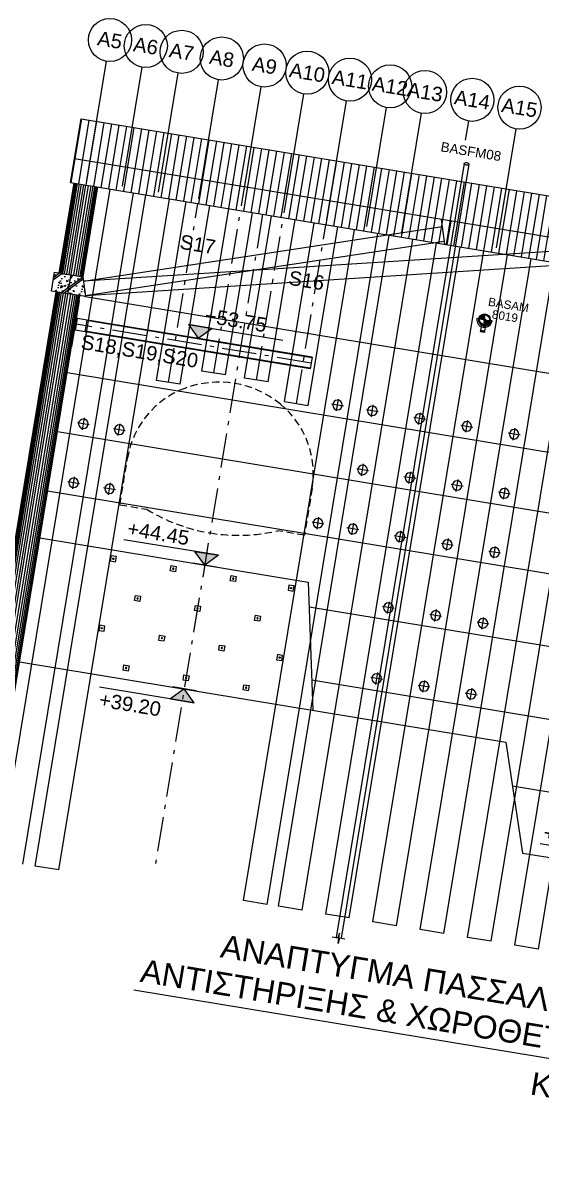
# Model space of a CAD drawing. Header units: metres. Extents: x 93017 to 94633, y 101979 to 102793.
# Drawn here: x 94043.82 to 94057.34, y 102306.93 to 102336.74 of the extents above; entities that cross this region are included whole.
import ezdxf
from ezdxf.enums import TextEntityAlignment as Align

# ---------------------------------------------------------------- set-up
doc = ezdxf.new("R2010")
doc.units = ezdxf.units.M
doc.header["$LTSCALE"] = 0.75
doc.header["$MEASUREMENT"] = 0
doc.linetypes.add('ACAD_ISO10W100', pattern=[18, 12, -3, 0, -3])
doc.linetypes.add('HIDDEN', pattern=[0.375, 0.25, -0.125])
for name, color, linetype in [('A-LEVELS', 2, 'Continuous'), ('AGYRIA_15', 1, 'Continuous'), ('ANTISTHRIJH', 1, 'HIDDEN'), ('COREBOREHOLES', 6, 'Continuous'), ('LEZANTES', 6, 'Continuous'), ('OTM Hatch 0.15', 1, 'Continuous'), ('OTM Line 0.15', 1, 'Continuous'), ('OTM Line 0.25', 2, 'Continuous'), ('OTM Line Axis 0.15', 1, 'ACAD_ISO10W100'), ('OTM Line Rock 0.50', 3, 'ROCKIN'), ('OTM Solid 253', 253, 'Continuous'), ('OTM Text 0.25', 2, 'Continuous'), ('OTM Text 0.35', 3, 'Continuous'), ('OTM Title + Pinakida', 7, 'Continuous')]:
    doc.layers.add(name, color=color, linetype=linetype)
doc.styles.add('ARIAL', font='ARIAL.TTF')
doc.styles.add('Arial Greek', font='ARIAL.TTF')
doc.styles.add('ARIAL_GREEK', font='ARIAL.TTF')
doc.styles.add('WG-SIMPL', font='ugsimpl.shx', dxfattribs={"width": 1.05})
doc.linetypes.add('ROCKIN', pattern='A,0.0001,-0.2,[131,ltypeshp.shx,S=0.2,R=180,X=0.2,Y=0],-0.2,1,-0.1,[131,ltypeshp.shx,S=0.1,R=180,X=0.1,Y=0],-0.1,0.5,-0.05,[131,ltypeshp.shx,S=0.05,R=180,X=0.05,Y=0],-0.05,0.5', length=2.700100000000001)

# ---------------------------------------------------------------- blocks, each defined once
blk = doc.blocks.new('AGKYRIO')
at = {"layer": 'OTM Line 0.25'}
for p, q in [((-0.125, 1.77635683940025e-13), (0.125, 1.77635683940025e-13)), ((1.84741111297626e-13, -0.125), (0, 0.1250000000003624))]:
    blk.add_line(p, q, dxfattribs=at)
blk.add_circle((0, 3.623767952376511e-13), 0.1, dxfattribs=at)
blk = doc.blocks.new('Level L')
at = {"layer": 'A-LEVELS'}
blk.add_hatch(color=256, dxfattribs=at).paths.add_polyline_path([(0.2499999999785985, 0.2499999999931077), (-1.531930138298776e-11, 1.533351223770296e-11), (-0.250000000018332, 0.2500000000237321)])
for p, q in [((0.2499999999804459, 0.2499999999949694), (-1.750000000050107, 0.2500000001439417)), ((0.2499999999659792, -1.530509052827256e-11), (-0.2500000000309512, 1.531930138298776e-11))]:
    blk.add_line(p, q, dxfattribs=at)
blk.add_lwpolyline([(0.2499999999785985, 0.2499999999931077), (-1.531930138298776e-11, 1.533351223770296e-11), (-0.250000000018332, 0.2500000000237321)], close=True, dxfattribs=at)
at = {"layer": 'A-LEVELS', "style": 'WG-SIMPL', "width": 1.05}
blk.add_attdef('±000.00', (-1.712995793863769, 0.3513423913802569), '', height=0.3, rotation=359.9999998220159, dxfattribs=at)
blk = doc.blocks.new('23')
at = {"layer": 'AGYRIA_15', "const_width": 0.01333249999966313}
blk.add_lwpolyline([(0, -0.00666624999985288, -1), (0, 0.00666624999985288, -1)], format="xyb", close=True, dxfattribs=at)
at = {"layer": 'AGYRIA_15'}
blk.add_circle((0, 0), 0.02666499999932626, dxfattribs=at)
at = {"layer": 'OTM Line 0.25'}
blk.add_lwpolyline([(-0.1100000000000136, -0.1100000000000136), (0.1100000000000136, -0.1100000000000136), (0.1100000000000136, 0.1099999999999852), (-0.1100000000000136, 0.1099999999999852)], close=True, dxfattribs=at)
blk = doc.blocks.new('3d')
at = {"ltscale": 0.1}
h = blk.add_hatch(color=7, dxfattribs=at)
edge = h.paths.add_edge_path()
edge.add_arc((752.8742366104054, -264.6472952884903), 0.03365353443450658, 90, 180, ccw=False)
edge.add_line((752.8742366104054, -264.6136417540558), (752.8742366104054, -264.4390088661622))
edge.add_arc((752.8742366104054, -264.6472952884903), 0.2082864223281149, 90, 180)
edge.add_line((752.6659501880773, -264.6472952884903), (752.8405830759709, -264.6472952884903))
edge = h.paths.add_edge_path()
edge.add_line((752.8742366104054, -264.8555817108183), (752.8742366104054, -264.6809488229247))
edge.add_arc((752.8742366104054, -264.6472952884902), 0.03365353443450658, 270, 360)
edge.add_line((752.9078901448399, -264.6472952884902), (753.0825230327335, -264.6472952884902))
edge.add_arc((752.8742366104054, -264.6472952884902), 0.2082864223281149, -90, 0, ccw=False)
at = {"color": 7, "ltscale": 0.1}
for p, q in [((752.615149020432, -264.6472952884903), (752.5556888302308, -264.6472952884903)), ((752.6659501880773, -264.6472952884903), (752.8405830759709, -264.6472952884903)), ((752.8742366104054, -264.6136417540558), (752.8742366104054, -264.4390088661622)), ((752.8742366104054, -264.8555817108185), (752.8742366104054, -264.6809488229248)), ((752.9078901448399, -264.6472952884903), (753.0825230327335, -264.6472952884903)), ((753.1927843905801, -264.6472952884903), (753.1333242003789, -264.6472952884903))]:
    blk.add_line(p, q, dxfattribs=at)
for points in [[(752.8405830759709, -264.6472952884903, -0.414213562373095), (752.8742366104054, -264.6136417540558), (752.8742366104054, -264.4390088661622, 0.414213562373095), (752.6659501880773, -264.6472952884903)], [(752.8742366104054, -264.8555817108183), (752.8742366104054, -264.6809488229247, 0.414213562373095), (752.9078901448399, -264.6472952884902), (753.0825230327335, -264.6472952884902, -0.414213562373095)]]:
    blk.add_lwpolyline(points, format="xyb", close=True, dxfattribs=at)
blk.add_lwpolyline([(752.9559973985835, -264.9551716626581), (752.9559973985835, -265.1173015605855), (752.7924758222274, -265.1173015605855), (752.7924758222274, -264.9551716626581)], dxfattribs=at)
blk.add_lwpolyline([(752.7924758222274, -265.1173015605855), (752.9559973985835, -265.1173015605855), (752.9559973985835, -265.1769122765825), (752.7924758222274, -265.1769122765825)], close=True, dxfattribs=at)
for radius in [0.2403348223503956, 0.2082864223281149, 0.03365353443450658]:
    blk.add_circle((752.8742366104054, -264.6472952884903), radius, dxfattribs=at)
for radius in [0.3185477801746401, 0.2590875899734328]:
    blk.add_arc((752.8742366104054, -264.6472952884903), radius, 180, 0, dxfattribs=at)

msp = doc.modelspace()

# ---------------------------------------------------------------- hatches: boundary and pattern name
at = {"layer": 'OTM Hatch 0.15', "ltscale": 0.1}
h = msp.add_hatch(dxfattribs=at)
h.set_pattern_fill('CONCRETE2', color=256, scale=0.03124999999999997, angle=-9.374071125821168, style=0)
h.set_pattern_definition([(350.6259288741787, (93698.88211382074, 102343.5378027021), (0.1017996737484752, 0.6166537330015149), [0.03124999999999998, -0.5937499999999997]), (80.62592887417891, (93698.9129465074, 102343.5327127184), (-0.6166537330015149, 0.1017996737484752), [0.03124999999999991, -0.5937499999999979]), (35.62592887417885, (93698.88211382074, 102343.5378027021), (0.1017996764569817, 0.6166537494083519), [0.04419417499999995, -0.8396893124999991]), (350.6259288741787, (93698.73813035488, 102343.6249179938), (0.1017996737484752, 0.6166537330015149), [0.03124999999999998, -0.5937499999999997]), (80.62592887417891, (93698.73813035488, 102343.6249179938), (-0.6166537330015149, 0.1017996737484752), [0.03124999999999991, -0.5937499999999979]), (125.6259288741788, (93698.76896304151, 102343.6198280102), (-0.6166537494083519, 0.1017996764569817), [0.04419417499999996, -0.8396893124999993]), (350.6259288741787, (93699.05125442054, 102343.7949369472), (0.1017996737484752, 0.6166537330015149), [0.03124999999999998, -0.5937499999999997]), (80.62592887417891, (93699.05125442054, 102343.7949369472), (-0.6166537330015149, 0.1017996737484752), [0.03124999999999991, -0.5937499999999979]), (125.6259288741788, (93699.08208710718, 102343.7898469635), (-0.6166537494083519, 0.1017996764569817), [0.04419417499999996, -0.8396893124999993]), (170.6259288741788, (93699.01024176652, 102343.7383615576), (-0.1017996737484753, -0.6166537330015149), [0.06249999999999997, -0.5624999999999998]), (260.625928874179, (93699.01024176652, 102343.7383615576), (0.6166537330015149, -0.1017996737484753), [0.06249999999999985, -0.5624999999999981]), (125.6259288741788, (93699.00006179913, 102343.6766961843), (-0.6166537494083519, 0.1017996764569817), [0.08838834687499991, -0.7954951249999993]), (170.6259288741788, (93698.60941684007, 102343.8045313455), (-0.1017996737484753, -0.6166537330015149), [0.03124999999999999, -0.5937499999999998]), (80.62592887417891, (93698.60941684007, 102343.8045313455), (-0.6166537330015149, 0.1017996737484752), [0.03124999999999991, -0.5937499999999979]), (35.62592887417885, (93698.57858415341, 102343.8096213292), (0.1017996764569817, 0.6166537494083519), [0.04419417499999995, -0.8396893124999991]), (350.6259288741787, (93698.6758794125, 102344.0152701684), (0.1017996737484752, 0.6166537330015149), [0.03124999999999998, -0.5937499999999997]), (80.62592887417891, (93698.6758794125, 102344.0152701684), (-0.6166537330015149, 0.1017996737484752), [0.03124999999999991, -0.5937499999999979]), (125.6259288741788, (93698.70671209917, 102344.0101801847), (-0.6166537494083519, 0.1017996764569817), [0.04419417499999996, -0.8396893124999993]), (170.6259288741788, (93698.90697817013, 102344.0721383425), (-0.1017996737484753, -0.6166537330015149), [0.03124999999999999, -0.5937499999999998]), (260.625928874179, (93698.90697817013, 102344.0721383425), (0.6166537330015149, -0.1017996737484753), [0.03124999999999992, -0.5937499999999981]), (125.6259288741788, (93698.90188818643, 102344.0413056559), (-0.6166537494083519, 0.1017996764569817), [0.04419417499999996, -0.8396893124999993]), (170.6259288741788, (93698.85069556505, 102343.923064893), (-0.1017996737484753, -0.6166537330015149), [0.03124999999999999, -0.5937499999999998]), (80.62592887417891, (93698.85069556505, 102343.923064893), (-0.6166537330015149, 0.1017996737484752), [0.03124999999999991, -0.5937499999999979]), (35.62592887417885, (93698.81986287839, 102343.9281548767), (0.1017996764569817, 0.6166537494083519), [0.04419417499999995, -0.8396893124999991]), (350.6259288741787, (93698.72736481845, 102343.9434248277), (0.1017996737484752, 0.6166537330015149), [0.06249999999999995, -0.5624999999999996]), (260.625928874179, (93698.72736481845, 102343.9434248277), (0.6166537330015149, -0.1017996737484753), [0.06249999999999985, -0.5624999999999981]), (35.62592887417885, (93698.71718485106, 102343.8817594545), (0.1017996764569817, 0.6166537494083519), [0.08838834687499988, -0.7954951249999991]), (35.62592887417885, (93698.47619891059, 102343.5731398034), (-0.2574270364756851, 0.3592267129326668), []), (35.62592887417885, (93698.5378642839, 102343.562959836), (-0.2574270364756851, 0.3592267129326668), []), (350.6259288741787, (93698.4812888943, 102343.6039724901), (0.1017996737484752, 0.6166537330015149), [0, -0.2499999999999998, 0, -0.3437499999999998, 0, -0.03124999999999998]), (350.6259288741787, (93698.55313423497, 102343.655457896), (0.1017996737484752, 0.6166537330015149), [0, -0.1249999999999999, 0, -0.2499999999999998, 0, -0.2499999999999998]), (350.6259288741787, (93698.8408083822, 102343.6713134161), (0.1017996737484752, 0.6166537330015149), [0, -0.2499999999999998, 0, -0.3749999999999998]), (350.6259288741787, (93698.54266148308, 102343.7838786263), (0.1017996737484752, 0.6166537330015149), [0, -0.3437499999999998, 0, -0.2812499999999998]), (350.6259288741787, (93698.76867025699, 102343.8099141137), (0.1017996737484752, 0.6166537330015149), [0, -0.6249999999999996]), (350.6259288741787, (93698.65551947776, 102343.8919394218), (0.1017996737484752, 0.6166537330015149), [0, -0.3124999999999998, 0, -0.3124999999999998]), (350.6259288741787, (93698.66569944513, 102343.9536047951), (0.1017996737484752, 0.6166537330015149), [0, -0.2499999999999998, 0, -0.3749999999999998]), (350.6259288741787, (93698.7375447858, 102344.005090201), (0.1017996737484752, 0.6166537330015149), [0, -0.1874999999999999, 0, -0.2187499999999999, 0, -0.2187499999999999]), (350.6259288741787, (93698.71689206656, 102344.071845558), (0.1017996737484752, 0.6166537330015149), [0, -0.2812499999999998, 0, -0.3437499999999998]), (350.6259288741787, (93698.75790472058, 102344.1284209476), (0.1017996737484752, 0.6166537330015149), [0, -0.1874999999999999, 0, -0.1562499999999999, 0, -0.2812499999999998])])
h.paths.add_polyline_path([(94045.45351799717, 102329.5984270434), (94044.56630455269, 102329.7448918004), (94044.6477442917, 102330.2382147868), (94045.38774682421, 102330.1160521982)])
at = {"layer": 'OTM Solid 253', "ltscale": 0.05}
h = msp.add_hatch(dxfattribs=at)
h.set_pattern_fill('LINE', color=256, scale=0.06249999999999998, angle=90.00000000006858, style=0)
h.set_pattern_definition([(80.62592887417891, (94732.691038259, 102384.7709540034), (-0.195787560227981, 0.03232139641514094), [])])
h.paths.add_polyline_path([(94077.91308172765, 102327.7872436546), (94078.03641247426, 102327.7668837199), (94078.20947191963, 102328.815195066), (94045.34029291064, 102334.2413710873), (94045.0654337915, 102332.5764060081), (94069.3033507727, 102328.5751133765), (94077.81128205464, 102327.1705899261)])

# ---------------------------------------------------------------- linework, layer by layer
at = {"color": 7, "ltscale": 0.1}
msp.add_line((94046.71617033772, 102311.5098045952), (94074.44074789913, 102306.9329200333), dxfattribs=at)
at = {"layer": 'ANTISTHRIJH'}
for p, q in [((94046.35133332328, 102324.1671768638), (94047.05097555954, 102324.0516771148)), ((94051.1668989153, 102323.3722039642), (94050.46725669033, 102323.4877037114))]:
    msp.add_line(p, q, dxfattribs=at)
msp.add_lwpolyline([(94046.35133332328, 102324.1671768638), (94046.55310242382, 102325.3893975692, -0.2679491924343885), (94048.04354217689, 102327.2055637029, -0.2679491924271972), (94050.54104188224, 102326.7932664255, -0.2679491924241192), (94051.368668015, 102324.5944246697), (94051.16689891554, 102323.3722039643)], format="xyb", dxfattribs=at)
for centre, start, end in [((94049.44118773815, 102327.9013540504), 238.1644152051642, 260.6259289517466), ((94049.44118775032, 102327.9013540484), 260.6259287962528, 283.0874425452282)]:
    msp.add_arc(centre, 4.531349331825035, start, end, dxfattribs=at)
at = {"layer": 'OTM Line 0.15', "ltscale": 0.1}
for p, q in [((94045.4866186527, 102332.6335669669), (94045.99970744693, 102335.7416134731)), ((94046.42314068915, 102332.4789621495), (94046.9362294834, 102335.5870086558)), ((94047.35966272565, 102332.3243573321), (94047.8727515199, 102335.4324038384)), ((94048.40797407168, 102332.1512978868), (94048.92106286593, 102335.2593443931)), ((94049.52206181575, 102331.9673798096), (94050.03515060997, 102335.0754263159)), ((94050.63614955981, 102331.7834617324), (94051.14923835403, 102334.8915082387)), ((94051.75023730386, 102331.5995436552), (94052.2633260981, 102334.7075901614)), ((94052.79854865, 102331.4264842098), (94053.31163744425, 102334.5345307161)), ((94053.70814789887, 102331.2763239143), (94054.22123669312, 102334.3843704206)), ((94055.37205087725, 102333.6810662279), (94055.45454415907, 102334.1807710731)), ((94056.17476283087, 102330.8691252193), (94056.68785162507, 102333.9771717256))]:
    msp.add_line(p, q, dxfattribs=at)
for centre in [(94046.09132715332, 102336.2966018328), (94047.02784918979, 102336.1419970155), (94047.96437122623, 102335.9873921981), (94049.01268257228, 102335.8143327527), (94050.12677031636, 102335.6304146755), (94051.24085806045, 102335.4464965983), (94052.35494580449, 102335.2625785211), (94053.40325715064, 102335.0895190757), (94054.31285639951, 102334.9393587802), (94055.54616386548, 102334.7357594327), (94056.77947133148, 102334.5321600852)]:
    msp.add_circle(centre, 0.5624999999999996, dxfattribs=at)
at = {"layer": 'OTM Line 0.25', "ltscale": 0.05}
for p, q in [((94045.06543379152, 102332.5764060082), (94045.34029291064, 102334.2413710874)), ((94045.34029291064, 102334.2413710873), (94078.2094719196, 102328.815195066)), ((94077.91308172763, 102327.7872436546), (94045.16723346527, 102333.1930597413)), ((94045.06543379152, 102332.5764060082), (94077.81128205462, 102327.1705899261)), ((94045.40203545507, 102330.003599365), (94054.76322936434, 102331.4256653248)), ((94054.73830374017, 102331.613029038), (94054.8244672451, 102330.965345589)), ((94054.98672189872, 102331.5720191712), (94054.884922225, 102330.9553654382)), ((94045.4501341189, 102329.6250584751), (94054.81353400066, 102331.0475298207)), ((94045.40141363083, 102330.0084931785), (94058.38521066844, 102330.8382731967)), ((94045.4494394534, 102329.6305255562), (94058.43545373046, 102330.4606005412)), ((94044.66929341746, 102329.6011981388), (94044.46938245227, 102328.3902331285)), ((94045.28594715049, 102329.4993984651), (94045.08603618524, 102328.2884334547)), ((94045.23934549087, 102329.0319972302), (94045.18844565403, 102328.7236703637)), ((94051.36573934532, 102328.0206275389), (94045.23934549089, 102329.0319972302)), ((94045.48600697046, 102328.991277363), (94045.43510713355, 102328.6829504965)), ((94051.36288895443, 102328.0033612343), (94045.4831565796, 102328.9740110585)), ((94051.31483950847, 102327.7123006724), (94045.18844565403, 102328.7236703637)), ((94051.31768989933, 102327.7295669769), (94045.43795752447, 102328.700216801)), ((94051.36573934532, 102328.0206275389), (94051.3148395085, 102327.7123006724)), ((94044.75651892298, 102314.6371607315), (94044.13986519, 102314.7389604053)), ((94050.19540484739, 102313.7392876092), (94049.5787511144, 102313.8410872829)), ((94051.1050040962, 102313.5891273137), (94050.48835036322, 102313.6909269874)), ((94052.3383115622, 102313.3855279662), (94051.72165782921, 102313.4873276399)), ((94053.5716190282, 102313.1819286187), (94052.95496529524, 102313.2837282924)), ((94054.80492649418, 102312.9783292712), (94054.18827276121, 102313.0801289449)), ((94056.0381750509, 102312.7747396487), (94055.42152131791, 102312.8765393224)), ((94057.2714825169, 102312.5711403012), (94056.65482878394, 102312.672939975))]:
    msp.add_line(p, q, dxfattribs=at)
at = {"layer": 'OTM Line 0.25'}
for p, q in [((94044.77109309126, 102330.2178518719), (94045.15793185149, 102332.5611360572)), ((94043.2033431535, 102314.8935652227), (94046.09445388793, 102332.4065312398)), ((94043.81999688654, 102314.7917655489), (94046.71110762094, 102332.3047315661)), ((94044.13986518995, 102314.7389604053), (94047.0309759244, 102332.2519264224)), ((94045.3877468242, 102330.116052198), (94045.77458558446, 102332.4593363835)), ((94044.75651892298, 102314.6371607316), (94047.64762965738, 102332.1501267487)), ((94047.30911230814, 102327.4135154284), (94048.07928727049, 102332.0788669771)), ((94047.92576604115, 102327.3117157547), (94048.69594100345, 102331.9770673033)), ((94048.49379843794, 102327.6572486048), (94049.19337501447, 102331.8949488999)), ((94049.11045217092, 102327.5554489311), (94049.81002874748, 102331.7931492262)), ((94049.60788618197, 102327.4733305277), (94050.30746275857, 102331.7110308227)), ((94049.57875111437, 102313.841087283), (94052.4698618488, 102331.3540533001)), ((94050.22453991501, 102327.3715308539), (94050.92411649154, 102331.6092311489)), ((94050.65137554034, 102326.8617611969), (94051.42155050265, 102331.5271127455)), ((94051.26802927334, 102326.7599615231), (94052.03820423564, 102331.4253130718)), ((94050.19540484733, 102313.7392876092), (94053.08651558185, 102331.2522536263)), ((94050.4883503632, 102313.6909269874), (94053.37946109762, 102331.2038930046)), ((94051.10500409617, 102313.5891273137), (94053.99611483066, 102331.1020933308)), ((94051.72165782923, 102313.4873276399), (94054.61276856365, 102331.0002936571)), ((94052.33831156217, 102313.3855279662), (94055.2294222966, 102330.8984939834)), ((94052.95496529521, 102313.2837282924), (94055.84607602961, 102330.7966943096)), ((94053.5716190282, 102313.1819286187), (94056.46272976266, 102330.6948946359)), ((94054.18827276118, 102313.080128945), (94057.07938349564, 102330.5930949621)), ((94054.80492649417, 102312.9783292712), (94057.69603722863, 102330.4912952884)), ((94055.42152131785, 102312.8765393224), (94058.31263205229, 102330.3895053396)), ((94056.03817505087, 102312.7747396487), (94058.9292857853, 102330.2877056659)), ((94056.65482878391, 102312.6729399749), (94059.54593951834, 102330.1859059921)), ((94057.27148251687, 102312.5711403012), (94060.1625932513, 102330.0841063184)), ((94042.26682111705, 102315.04817004), (94044.68965335225, 102329.7245288854)), ((94042.88347485007, 102314.9463703663), (94045.30630708521, 102329.6227292117)), ((94049.11045217092, 102327.5554489311), (94048.49379843794, 102327.6572486048)), ((94050.22453991501, 102327.3715308539), (94049.60788618197, 102327.4733305277)), ((94047.92576604115, 102327.3117157547), (94047.30911230814, 102327.4135154284)), ((94050.65137554034, 102326.8617611969), (94051.26802927334, 102326.7599615231))]:
    msp.add_line(p, q, dxfattribs=at)
at = {"layer": 'OTM Line 0.25', "color": 5}
for p, q in [((94051.89262113473, 102312.8929213393), (94052.03783673744, 102312.8689485647)), ((94052.07945020878, 102312.9854395041), (94052.03783673744, 102312.8689485647)), ((94052.04334391089, 102312.7188294318), (94052.07945020878, 102312.9854395041)), ((94052.08476633928, 102312.8612012376), (94052.04334391089, 102312.7188294318)), ((94052.08476633928, 102312.8612012376), (94052.2204944223, 102312.8387947008))]:
    msp.add_line(p, q, dxfattribs=at)
for points in [[(94055.3335430378, 102333.0745732429), (94051.99897645105, 102312.8753637768)], [(94055.45671294096, 102333.0532389955), (94052.12230719766, 102312.855003842)]]:
    msp.add_lwpolyline(points, dxfattribs=at)
at = {"layer": 'OTM Line 0.25', "ltscale": 0.05}
msp.add_lwpolyline([(94045.45351799717, 102329.5984270434), (94044.56630455269, 102329.7448918004), (94044.6477442917, 102330.2382147868), (94045.38774682421, 102330.1160521982), (94045.45351799717, 102329.5984270432)], dxfattribs=at)
at = {"layer": 'OTM Line 0.25', "color": 5}
msp.add_ellipse((94055.39520841111, 102333.0643932755), major_axis=(-0.06166537330007635, 0.01017996737495405), ratio=0.5337064435359786, dxfattribs=at)
at = {"layer": 'OTM Line Axis 0.15', "ltscale": 0.1}
for p, q in [((94047.61743917462, 102327.3626155916), (94048.38761413694, 102332.0279671402)), ((94050.07642447157, 102331.7491715506), (94047.26584128095, 102314.7242999153)), ((94048.8021253044, 102327.606348768), (94049.501701881, 102331.844049063)), ((94049.91621304845, 102327.4224306908), (94050.61578962505, 102331.6601309858)), ((94050.9597024068, 102326.81086136), (94051.72987736913, 102331.4762129086)), ((94051.34028942688, 102327.8664641056), (94045.21389557247, 102328.877833797))]:
    msp.add_line(p, q, dxfattribs=at)
at = {"layer": 'OTM Line Rock 0.50', "color": 1}
for p, q in [((94045.45351799717, 102329.5984270432), (94077.37383624123, 102324.328892766)), ((94044.9752545462, 102327.617371272), (94077.02428409026, 102322.3265888166)), ((94044.72075536182, 102326.0757369395), (94076.76978490589, 102320.7849544842)), ((94044.46625617746, 102324.534102607), (94076.51528572151, 102319.2433201517)), ((94044.26265682997, 102323.3007951409), (94051.26625996077, 102322.1446122207)), ((94051.26625996077, 102322.1446122207), (94051.38646672375, 102318.8067085495)), ((94051.28920894189, 102321.507364479), (94076.20988670028, 102317.3933589527)), ((94043.72943013886, 102320.0707628873), (94056.42446903184, 102317.9750149038)), ((94051.35805588515, 102319.5956212538), (94075.90448767904, 102315.5433977536)), ((94056.42446903184, 102317.9750149038), (94056.85976163823, 102315.0779268791)), ((94056.59643889114, 102316.8304702626), (94072.91515037231, 102314.1365118613)), ((94056.85976163828, 102315.0779268791), (94072.08591759534, 102312.5643319296))]:
    msp.add_line(p, q, dxfattribs=at)
at = {"layer": 'OTM Solid 253'}
for p, q in [((94045.16409838901, 102332.5601180604), (94044.77725962873, 102330.216833875)), ((94045.173348195, 102332.5585910653), (94044.78650943475, 102330.21530688)), ((94045.18568126966, 102332.5565550718), (94044.79884250942, 102330.2132708865)), ((94045.21034741879, 102332.5524830849), (94044.82350865856, 102330.2091988996)), ((94045.24118010544, 102332.5473931012), (94044.8543413452, 102330.2041089159)), ((94045.28742913542, 102332.5397581257), (94044.9005903752, 102330.1964739403)), ((94042.57514798353, 102314.9972702032), (94045.46625871796, 102332.5102362203)), ((94045.34292797139, 102332.530596155), (94044.95608921116, 102330.1873119697)), ((94045.40459334466, 102332.5204161877), (94045.01775458445, 102330.1771320024)), ((94045.52792409124, 102332.5000562529), (94045.14108533102, 102330.1567720676)), ((94045.58958946454, 102332.4898762855), (94045.20275070434, 102330.1465921003)), ((94045.64508830052, 102332.4807143149), (94045.25824954029, 102330.1374301296)), ((94045.6913373305, 102332.4730793394), (94045.30449857027, 102330.1297951541)), ((94045.72217001714, 102332.4679893557), (94045.33533125694, 102330.1247051704)), ((94045.74683616628, 102332.4639173688), (94045.35999740608, 102330.1206331835)), ((94045.75916924092, 102332.4618813753), (94045.37233048072, 102330.11859719)), ((94045.76841904692, 102332.4603543802), (94045.38158028672, 102330.1170701949)), ((94044.69581988975, 102329.7235108887), (94042.27298765443, 102315.0471520434)), ((94044.70506969574, 102329.7219838935), (94042.2822374604, 102315.0456250483)), ((94044.7174027704, 102329.7199479001), (94042.2945705351, 102315.0435890548)), ((94044.74206891956, 102329.7158759131), (94042.31923668436, 102315.0395170678)), ((94044.7729016062, 102329.7107859294), (94042.35006937102, 102315.0344270841)), ((94044.81915063618, 102329.7031509539), (94042.39631840098, 102315.0267921086)), ((94044.87464947216, 102329.6939889833), (94042.45181723696, 102315.017630138)), ((94044.93631484543, 102329.6838090159), (94042.51348261024, 102315.0074501706)), ((94045.059645592, 102329.6634490812), (94042.63681335685, 102314.9870902359)), ((94045.1213109653, 102329.6532691138), (94042.69847873013, 102314.9769102685)), ((94045.17680980128, 102329.6441071432), (94042.75397756611, 102314.9677482979)), ((94045.22305883127, 102329.6364721676), (94042.8002265961, 102314.9601133223)), ((94045.2538915179, 102329.6313821839), (94042.83105928276, 102314.9550233386)), ((94045.27855766707, 102329.627310197), (94042.85572543199, 102314.9509513517)), ((94045.29089074171, 102329.6252742035), (94042.86805850669, 102314.9489153582)), ((94045.30014054771, 102329.6237472084), (94042.87730831266, 102314.9473883631))]:
    msp.add_line(p, q, dxfattribs=at)

# ---------------------------------------------------------------- block references
at = {"color": 7, "xscale": 0.6249999999978872, "yscale": 0.625, "zscale": 0.625, "rotation": 350.6259288739992}
msp.add_blockref('3d', (93618.54399885342, 102568.8350587144), dxfattribs=at)
at = {"layer": 'A-LEVELS'}
ref = msp.add_blockref('Level L', (94048.39548999409, 102328.5109682256), dxfattribs=dict(at, xscale=-1.250000000004138, yscale=1.25, zscale=1.25, rotation=350.6259288737244))
ref.add_attrib('±000.00', '+53.75', (94048.54471625757, 102328.9314555112, 0.001905459770928408), dxfattribs={"height": 0.3749999999999998, "rotation": 350.6259290504357, "style": 'WG-SIMPL', "width": 1.05})
at = {"layer": 'A-LEVELS', "yscale": 1.25, "zscale": 1.249999999999999}
for p, xscale, rotation, values in [((94048.56447003789, 102322.5906345473), 1.249999999995775, 350.6259288739992, {'±000.00': '+44.45'}), ((94059.4242170456, 102314.6545762857), 1.24999999999933, 350.625928873012, {'±000.00': '+34.75'})]:
    msp.add_blockref('Level L', p, dxfattribs=dict(at, xscale=xscale, rotation=rotation)).add_auto_attribs(values)
at = {"layer": 'A-LEVELS'}
ref = msp.add_blockref('Level L', (94048.03123265906, 102319.3606040705), dxfattribs=dict(at, xscale=-1.249999999994302, yscale=1.25, zscale=1.249999999999999, rotation=170.6259311082952))
ref.add_attrib('±000.00', '+39.20', (94045.7859692903, 102318.9060633745, 0.001905459770927823), dxfattribs={"height": 0.3749999999999993, "rotation": 350.6259312854443, "style": 'WG-SIMPL', "width": 1.05})
at = {"layer": 'OTM Line 0.25'}
for name, p, xscale, yscale, zscale, rotation in [('AGKYRIO', (94052.02975751388, 102326.7695152182), -1.249999999995775, 1.25, 1.249999999999998, 350.6259288739992), ('AGKYRIO', (94052.93935676277, 102326.6193549227), -1.249999999995775, 1.25, 1.249999999999998, 350.6259288739992), ('AGKYRIO', (94054.17266422871, 102326.4157555752), -1.249999999995775, 1.25, 1.249999999999998, 350.6259288739992), ('AGKYRIO', (94045.3998503687, 102326.2803588255), -1.249999999995775, 1.25, 1.249999999999998, 350.6259288739992), ('AGKYRIO', (94046.33637240515, 102326.1257540081), -1.249999999995775, 1.25, 1.249999999999998, 350.6259288739992), ('AGKYRIO', (94055.40597169474, 102326.2121562278), -1.249999999995775, 1.25, 1.249999999999998, 350.6259288739992), ('AGKYRIO', (94056.63927916074, 102326.0085568802), -1.249999999995775, 1.25, 1.249999999999998, 350.6259288739992), ('AGKYRIO', (94052.68485757834, 102325.0777205903), -1.249999999995775, 1.25, 1.249999999999998, 350.6259288739992), ('AGKYRIO', (94045.14535118433, 102324.738724493), -1.249999999995775, 1.25, 1.249999999999998, 350.6259288739992), ('AGKYRIO', (94053.91816504436, 102324.8741212427), -1.249999999995775, 1.25, 1.249999999999998, 350.6259288739992), ('AGKYRIO', (94055.15147251038, 102324.6705218953), -1.249999999995775, 1.25, 1.249999999999998, 350.6259288739992), ('AGKYRIO', (94046.08187322077, 102324.5841196756), -1.249999999995775, 1.25, 1.249999999999998, 350.6259288739992), ('AGKYRIO', (94056.38477997636, 102324.4669225477), -1.249999999995775, 1.25, 1.249999999999998, 350.6259288739992), ('AGKYRIO', (94051.5207591452, 102323.6862465532), -1.249999999995775, 1.25, 1.249999999999998, 350.6259288739992), ('AGKYRIO', (94052.43035839402, 102323.5360862577), -1.249999999995775, 1.25, 1.249999999999998, 350.6259288739992), ('AGKYRIO', (94053.66366586, 102323.3324869103), -1.249999999995775, 1.25, 1.249999999999998, 350.6259288739992), ('AGKYRIO', (94054.896973326, 102323.1288875627), -1.249999999995775, 1.25, 1.249999999999998, 350.6259288739992), ('AGKYRIO', (94056.130280792, 102322.9252882153), -1.249999999995775, 1.25, 1.249999999999998, 350.6259288739992), ('23', (94046.18104276118, 102322.7578400564), 0.6249999999990725, 0.625, 0.625, 350.625928873341), ('23', (94047.74575357122, 102322.4995313145), -0.6249999999978874, 0.625, 0.625, 350.6259288739992), ('23', (94049.31046437853, 102322.2412225559), -0.6249999999978874, 0.625, 0.625, 350.6259288739992), ('23', (94050.81788448311, 102321.9923715936), 0.6249999999978872, 0.625, 0.625, 350.6259288739992), ('23', (94046.8136639769, 102321.7216675842), -0.6249999999978874, 0.625, 0.625, 350.6259288739992), ('23', (94048.37837205819, 102321.4633592928), -0.6249999999978874, 0.625, 0.625, 350.6259288739992), ('AGKYRIO', (94053.35826683874, 102321.4825257113), -1.249999999995775, 1.25, 1.249999999999998, 350.6259288739992), ('23', (94049.94308559698, 102321.2050501004), -0.6249999999978874, 0.625, 0.625, 350.6259288739992), ('AGKYRIO', (94054.59157430474, 102321.2789263638), -1.249999999995775, 1.25, 1.249999999999998, 350.6259288739992), ('AGKYRIO', (94055.82488177075, 102321.0753270163), -1.249999999995775, 1.25, 1.249999999999998, 350.6259288739992), ('23', (94045.88157440201, 102320.9438038507), 0.6249999999990725, 0.625, 0.625, 350.625928873341), ('23', (94047.44628517318, 102320.6854951152), -0.6249999999978874, 0.625, 0.625, 350.6259288739992), ('23', (94049.01099600267, 102320.4271863701), -0.6249999999978874, 0.625, 0.625, 350.6259288739992), ('23', (94050.51841610727, 102320.1783354078), 0.6249999999978872, 0.625, 0.625, 350.6259288739992), ('23', (94046.51419559831, 102319.9076313817), -0.6249999999978874, 0.625, 0.625, 350.6259288739992), ('23', (94048.07890640834, 102319.6493226397), -0.6249999999978874, 0.625, 0.625, 350.6259288739992), ('AGKYRIO', (94053.05286781749, 102319.6325645123), -1.249999999995775, 1.25, 1.249999999999998, 350.6259288739992), ('23', (94049.64361721836, 102319.3910138979), -0.6249999999978874, 0.625, 0.625, 350.6259288739992), ('AGKYRIO', (94054.28617528346, 102319.4289651647), -1.249999999995775, 1.25, 1.249999999999998, 350.6259288739992), ('AGKYRIO', (94055.51948274951, 102319.2253658172), -1.249999999995775, 1.25, 1.249999999999998, 350.6259288739992)]:
    msp.add_blockref(name, p, dxfattribs=dict(at, xscale=xscale, yscale=yscale, zscale=zscale, rotation=rotation))

# ---------------------------------------------------------------- texts
at = {"layer": 'COREBOREHOLES', "color": 5, "insert": (94054.74848651885, 102333.6399428636), "char_height": 0.25, "width": 0.4231795726173004, "attachment_point": 1, "rotation": 350.62592887407123, "style": 'ARIAL'}
msp.add_mtext('{\\fArial|b0|i0|c0|p34;BASFM08}', dxfattribs=at)
at = {"layer": 'LEZANTES', "color": 7, "style": 'ARIAL'}
msp.add_text('Κλίμακα 1:250', height=0.5944467267072507, rotation=350.6259288742451, dxfattribs=at).set_placement((94059.70317136579, 102308.6415774297), align=Align.MIDDLE_CENTER)
at = {"layer": 'OTM Text 0.25', "style": 'ARIAL'}
for s, p in [('S17', (94047.8940833157, 102330.8535569825)), ('S16', (94050.73078343339, 102329.9137076239)), ('S18,S19,S20', (94045.31412978901, 102328.2386904137))]:
    msp.add_text(s, height=0.3749999999999995, rotation=350.6259288739992, dxfattribs=at).set_placement(p)
at = {"layer": 'OTM Text 0.35', "color": 2, "style": 'ARIAL'}
for s, p in [('A5', (94046.09132715332, 102336.2966018328)), ('A6', (94047.02784918979, 102336.1419970155)), ('A7', (94047.96437122623, 102335.9873921981)), ('A8', (94049.01268257228, 102335.8143327527)), ('A9', (94050.12677031636, 102335.6304146755)), ('A10', (94051.24085806045, 102335.4464965983)), ('A11', (94052.35494580449, 102335.2625785211)), ('A12', (94053.40325715064, 102335.0895190757)), ('A13', (94054.31285639951, 102334.9393587802)), ('A14', (94055.54616386548, 102334.7357594327)), ('A15', (94056.77947133148, 102334.5321600852))]:
    msp.add_text(s, height=0.3749999999999997, rotation=350.6259288739992, dxfattribs=at).set_placement(p, align=Align.MIDDLE_CENTER)
at = {"layer": 'OTM Text 0.35', "color": 7, "style": 'ARIAL_GREEK'}
for s, p in [('BASAM', (94056.49383063287, 102329.3844820436)), ('8019', (94056.39983199727, 102329.089386705))]:
    msp.add_text(s, height=0.2187499999999999, rotation=350.6259288739992, dxfattribs=at).set_placement(p, align=Align.MIDDLE_CENTER)
at = {"layer": 'OTM Title + Pinakida', "color": 7, "style": 'Arial Greek'}
for s, p in [('ΑΝΑΠΤΥΓΜΑ ΠΑΣΣΑΛΟΣΤΟΙΧΙΑΣ Ω/Σ, ΜΕΤΡΑ ΠΡΟΣΩΡΙΝΗΣ ', (94060.79528184287, 102310.4063869911)), ('ΑΝΤΙΣΤΗΡΙΞΗΣ & ΧΩΡΟΘΕΤΗΣΗ ΟΡΓΑΝΩΝ ΓΔΠ - ΑΝΑΤΟΛΙΚΗ ΠΑΡΕΙΑ', (94060.63713128101, 102309.4483865305))]:
    msp.add_text(s, height=0.6000000000000724, rotation=350.6259288742451, dxfattribs=at).set_placement(p, align=Align.CENTER)

doc.saveas('drawing.dxf')
